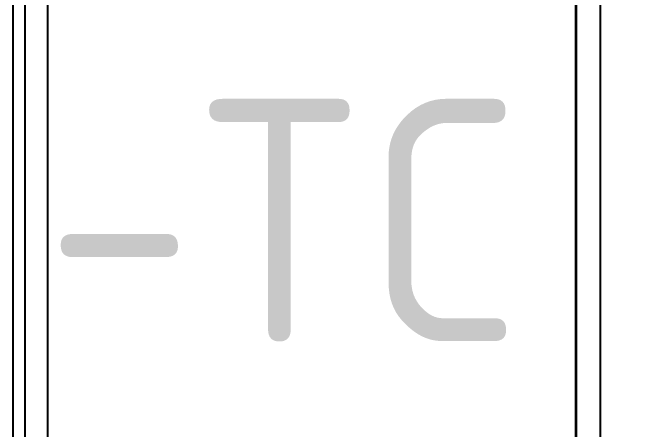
# Model space of a CAD drawing. Header units: millimetres. Extents: x 37984 to 70752, y 14140 to 37584.
# Drawn here: x 39563.2 to 39616.1, y 28378.8 to 28413.3 of the extents above; entities that cross this region are included whole.
import ezdxf
from ezdxf.enums import TextEntityAlignment as Align

# ---------------------------------------------------------------- set-up
doc = ezdxf.new("R2010")
doc.units = ezdxf.units.MM
doc.set_wipeout_variables(frame=1)
doc.layers.add('! NO PLOT !', color=7, linetype='Continuous', true_color=0xff75dd, plot=False)
doc.layers.add('000-PI-Oprema', color=30, linetype='Continuous', lineweight=5)
for name, color, linetype in [('000-PI-ORMAR', 2, 'Continuous'), ('000-PI_TEXT', 7, 'Continuous'), ('002-PI-Kabelska kanalica', 150, 'Continuous')]:
    doc.layers.add(name, color=color, linetype=linetype)
doc.styles.add('PI0', font='isocpeur.ttf', dxfattribs={"width": 0.9})

# ---------------------------------------------------------------- blocks, each defined once
blk = doc.blocks.new('*U528')
at = {"layer": '002-PI-Kabelska kanalica'}
blk.add_line((-20, -100), (-20, 120), dxfattribs=at)
blk = doc.blocks.new('8606.000_montažna')
at = {"layer": '! NO PLOT !'}
blk.add_line((51182.395, 38449.418), (51182.395, 36559.418), dxfattribs=at)
blk = doc.blocks.new('spojnica')
at = {"layer": '! NO PLOT !', "transparency": 33554687}
blk.add_line((44768.495, 28811.504), (44768.495, 26919.404), dxfattribs=at)

msp = doc.modelspace()

# ---------------------------------------------------------------- block references
at = {"rotation": 180}
msp.add_blockref('*U528', (39544.172, 28339.404), dxfattribs=at)
at = {"layer": '000-PI-Oprema'}
for name, p in [('8606.000_montažna', (-11619.223, -9740.014)), ('spojnica', (-5202.464, -100))]:
    msp.add_blockref(name, p, dxfattribs=at)

# ---------------------------------------------------------------- texts
at = {"layer": '000-PI_TEXT', "style": 'PI0', "width": 0.9}
msp.add_text('-TC 152 05', height=20, dxfattribs=at).set_placement((39626.901, 28396.119), align=Align.MIDDLE)

# ---------------------------------------------------------------- next in the draw order: wipeouts: each hides what was drawn before it
msp.add_wipeout([(39609.672, 28763.904), (40001.672, 28763.904), (40001.672, 26766.904), (39609.672, 26766.904)]).dxf.layer = '000-PI-ORMAR'

# ---------------------------------------------------------------- next in the draw order: linework, layer by layer
at = {"layer": '! NO PLOT !'}
for p, q in [((39609.684, 28761.404), (39609.684, 26776.904)), ((39609.684, 26776.904), (39609.684, 28761.404)), ((39609.672, 26789.904), (39609.672, 28740.766))]:
    msp.add_line(p, q, dxfattribs=at)
at = {"layer": '000-PI-ORMAR'}
for p, q in [((39609.684, 28761.404), (39609.684, 26776.904)), ((39611.684, 28759.404), (39611.684, 26778.904))]:
    msp.add_line(p, q, dxfattribs=at)

doc.saveas('drawing.dxf')
